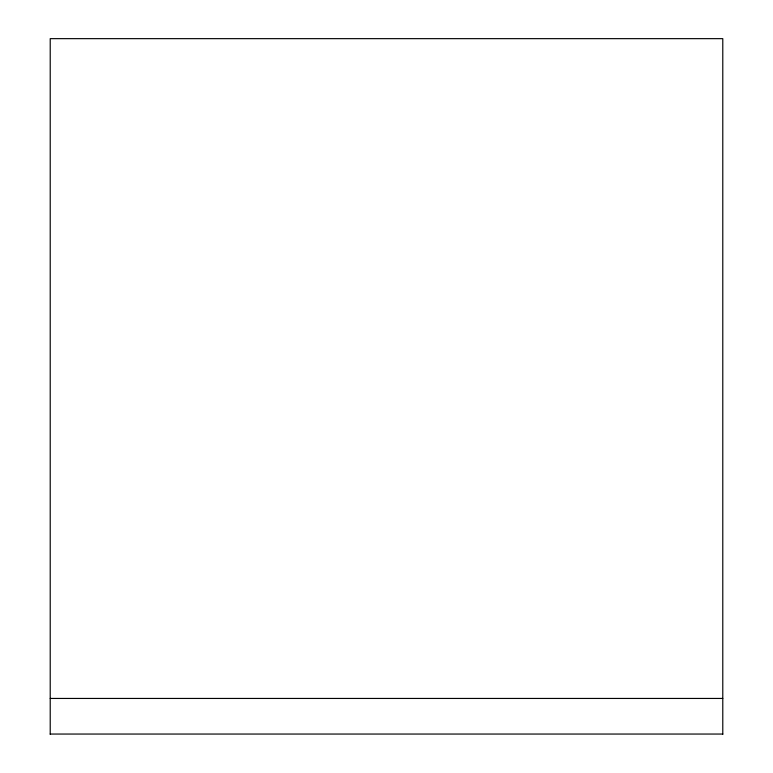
<?xml version="1.0" encoding="UTF-8"?>
<svg xmlns="http://www.w3.org/2000/svg" width="773" height="773" viewBox="0 0 773 773"><rect width="100%" height="100%" fill="white"/><g stroke="black" fill="none" stroke-linecap="round" stroke-linejoin="round"><path stroke-width="1.16" d="M50.216 698.444L722.784 698.444M50.216 734.05L722.784 734.05M722.784 734.35L722.784 38.65L50.216 38.65L50.216 734.35"/></g></svg>
